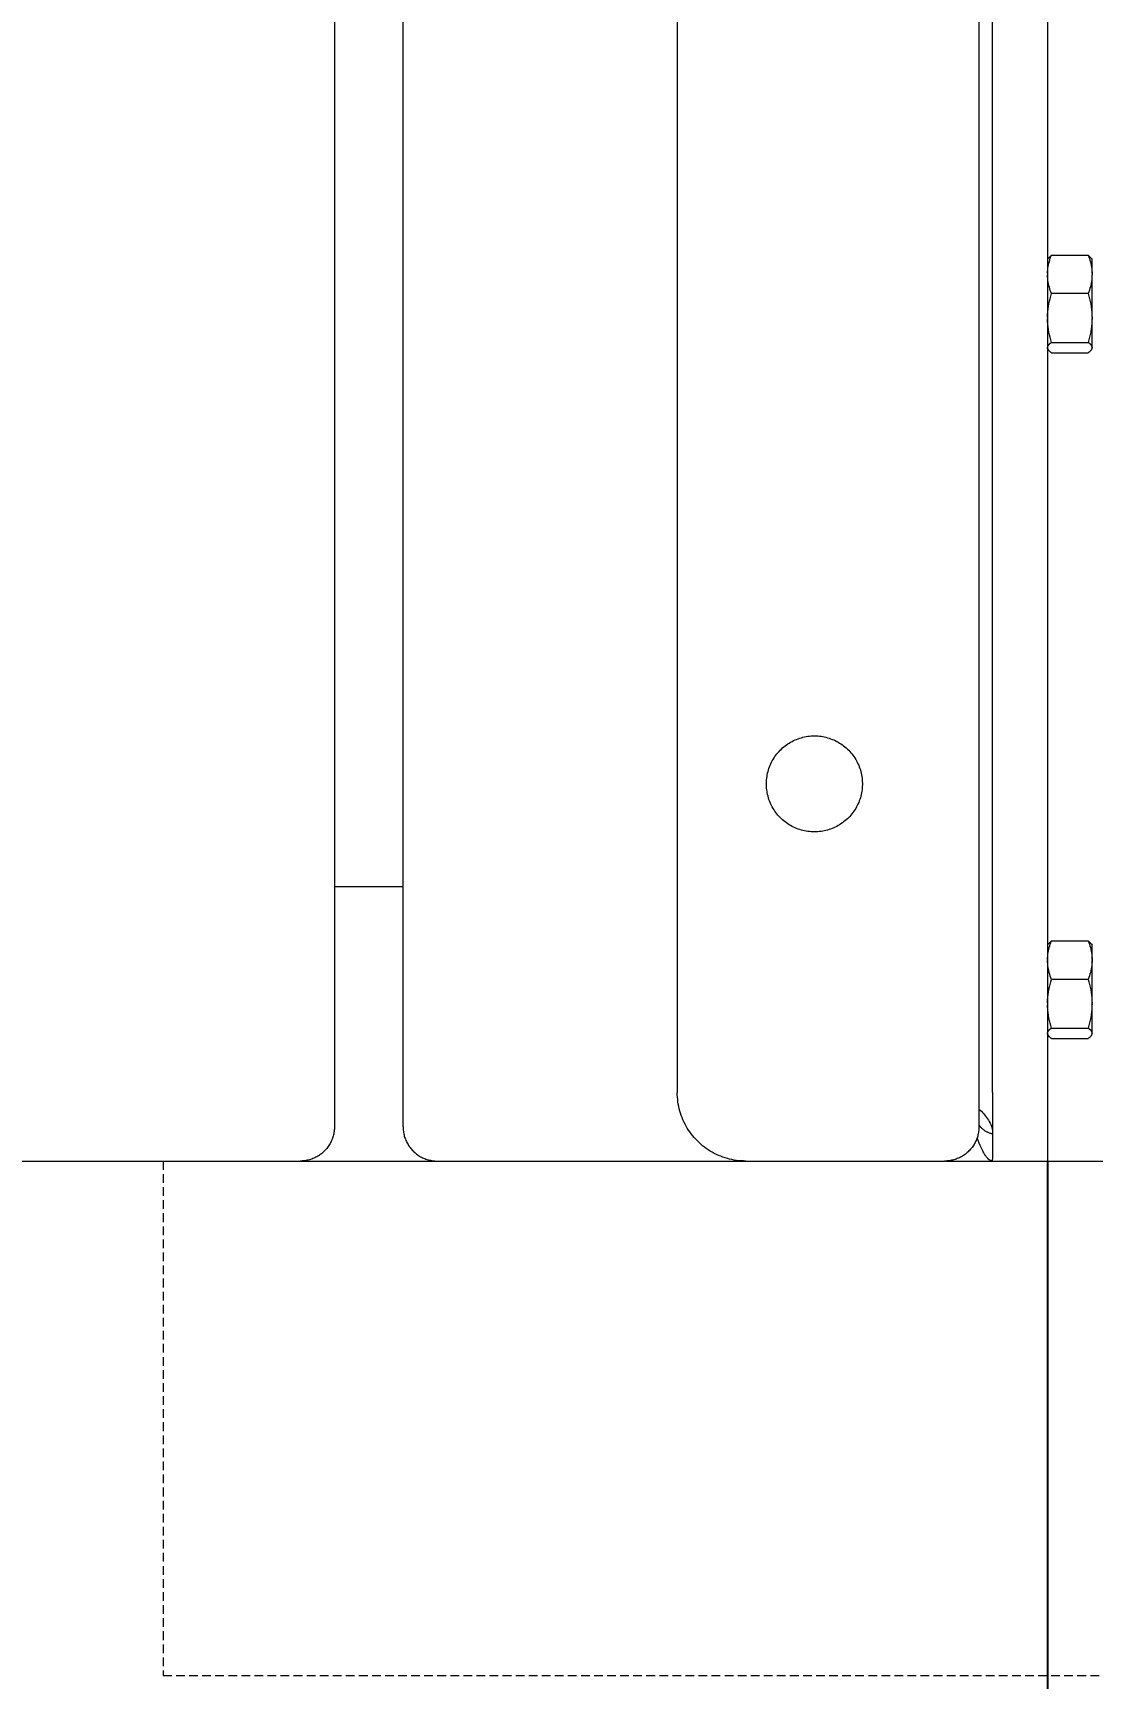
# Model space of a CAD drawing. Header units: millimetres. Extents: x -152 to 4236, y -557 to 2576.
# Drawn here: x 1801.3 to 1955.8, y 766.6 to 1006.5 of the extents above; entities that cross this region are included whole.
import ezdxf

# ---------------------------------------------------------------- set-up
doc = ezdxf.new("R2010")
doc.units = ezdxf.units.MM
doc.linetypes.add('HIDDEN', pattern=[1.905, 1.27, -0.635])
for name, color, linetype, lineweight in [('ZANO_R', 7, 'Continuous', 0), ('ZANO_R_przerywana', 7, 'HIDDEN', 0), ('ZANO_W', 1, 'Continuous', 0)]:
    doc.layers.add(name, color=color, linetype=linetype, lineweight=lineweight)
doc.styles.add('Arial', font='arial.ttf')
doc.styles.get("Standard").update_dxf_attribs({"font": 'ARIALUNI.TTF'})
doc.dimstyles.new('pl i ang', dxfattribs={"dimtxt": 50, "dimasz": 50, "dimexe": 1.25, "dimexo": 0.625, "dimgap": 10, "dimtad": 1, "dimtoh": 1, "dimtxsty": 'Standard', "dimcen": 2.5, "dimclrd": 1, "dimclre": 1, "dimclrt": 1, "dimadec": 0, "dimazin": 0, "dimtfac": 1, "dimtmove": 0, "dimatfit": 3, "dimfxl": 1, "dimarcsym": 1})

# ---------------------------------------------------------------- blocks, each defined once
blk = doc.blocks.new('*D445')
at = {"layer": 'ZANO_W', "color": 1, "lineweight": -2}
for p, q in [((107.3, 841.99), (107.3, 646.03)), ((1995.3, 841.99), (1995.3, 646.03)), ((147.3, 656.03), (1955.3, 656.03))]:
    blk.add_line(p, q, dxfattribs=at)
at = {"layer": 'ZANO_W', "color": 1}
for points in [[(147.3, 662.69), (147.3, 649.36), (107.3, 656.03)], [(1955.3, 649.36), (1955.3, 662.69), (1995.3, 656.03)]]:
    blk.add_solid(points, dxfattribs=at)
at = {"layer": 'ZANO_W', "color": 1, "insert": (1051.3, 686.45), "char_height": 40, "attachment_point": 5, "style": 'Arial'}
blk.add_mtext('1888', dxfattribs=at)
blk = doc.blocks.new('*D446')
at = {"layer": 'ZANO_W', "color": 1, "lineweight": -2}
for p, q in [((153.3, 841.99), (153.3, 725.72)), ((1949.3, 841.99), (1949.3, 725.72)), ((193.3, 735.72), (1909.3, 735.72))]:
    blk.add_line(p, q, dxfattribs=at)
at = {"layer": 'ZANO_W', "color": 1}
for points in [[(193.3, 742.39), (193.3, 729.05), (153.3, 735.72)], [(1909.3, 729.05), (1909.3, 742.39), (1949.3, 735.72)]]:
    blk.add_solid(points, dxfattribs=at)
at = {"layer": 'ZANO_W', "color": 1, "insert": (1051.3, 766.14), "char_height": 40, "attachment_point": 5, "style": 'Arial'}
blk.add_mtext('1796', dxfattribs=at)

msp = doc.modelspace()

# ---------------------------------------------------------------- linework, layer by layer
at = {"layer": 'ZANO_R'}
for p, q in [((1845.3, 1286.99), (1845.3, 846.99)), ((1855.3, 846.99), (1855.3, 1286.99)), ((1939.3, 1286.99), (1939.3, 846.99)), ((1895.3, 1281.99), (1895.3, 851.99)), ((1941.3, 851.99), (1941.3, 1281.99)), ((1949.3, 1281.99), (1949.3, 851.99)), ((1949.38, 973.63), (1949.88, 974.11)), ((1949.79, 973.88), (1949.88, 974.11)), ((1949.88, 974.11), (1955.22, 974.11)), ((1955.22, 974.11), (1955.32, 973.87)), ((1955.73, 973.63), (1955.22, 974.11)), ((1949.3, 973.49), (1949.38, 973.63)), ((1949.31, 971.43), (1949.32, 971.68)), ((1949.32, 971.68), (1949.34, 971.93)), ((1949.34, 971.93), (1949.37, 972.18)), ((1949.37, 972.18), (1949.41, 972.43)), ((1949.41, 972.43), (1949.45, 972.68)), ((1949.45, 972.68), (1949.5, 972.92)), ((1949.5, 972.92), (1949.57, 973.16)), ((1949.57, 973.16), (1949.63, 973.4)), ((1949.63, 973.4), (1949.71, 973.64)), ((1949.71, 973.64), (1949.79, 973.88)), ((1955.32, 973.87), (1955.41, 973.62)), ((1955.41, 973.62), (1955.49, 973.37)), ((1955.49, 973.37), (1955.56, 973.12)), ((1955.56, 973.12), (1955.62, 972.86)), ((1955.62, 972.86), (1955.67, 972.61)), ((1955.67, 972.61), (1955.72, 972.35)), ((1955.72, 972.35), (1955.75, 972.09)), ((1955.73, 973.63), (1955.8, 973.49)), ((1955.75, 972.09), (1955.78, 971.83)), ((1955.78, 971.83), (1955.8, 971.57)), ((1955.8, 971.4), (1955.8, 973.49)), ((1949.32, 970.93), (1949.31, 971.18)), ((1949.34, 970.68), (1949.32, 970.93)), ((1949.37, 970.43), (1949.34, 970.68)), ((1949.41, 970.18), (1949.37, 970.43)), ((1949.45, 969.93), (1949.41, 970.18)), ((1949.5, 969.69), (1949.45, 969.93)), ((1949.57, 969.44), (1949.5, 969.69)), ((1949.63, 969.2), (1949.57, 969.44)), ((1955.55, 969.48), (1955.48, 969.23)), ((1955.62, 969.73), (1955.55, 969.48)), ((1955.67, 969.99), (1955.62, 969.73)), ((1955.71, 970.25), (1955.67, 969.99)), ((1955.75, 970.5), (1955.71, 970.25)), ((1955.78, 970.76), (1955.75, 970.5)), ((1955.79, 971.02), (1955.78, 970.76)), ((1955.8, 971.28), (1955.79, 971.02)), ((1955.8, 971.57), (1955.8, 971.3)), ((1955.8, 971.28), (1955.8, 971.3)), ((1955.8, 965.06), (1955.8, 971.24)), ((1949.44, 966.61), (1949.51, 966.99)), ((1949.51, 966.99), (1949.58, 967.37)), ((1949.58, 967.37), (1949.67, 967.75)), ((1949.71, 968.96), (1949.63, 969.2)), ((1949.67, 967.75), (1949.77, 968.12)), ((1949.79, 968.73), (1949.71, 968.96)), ((1949.77, 968.12), (1949.88, 968.49)), ((1949.88, 968.49), (1949.79, 968.73)), ((1955.22, 968.49), (1949.88, 968.49)), ((1955.32, 968.74), (1955.22, 968.49)), ((1955.22, 968.49), (1955.34, 968.11)), ((1955.41, 968.98), (1955.32, 968.74)), ((1955.34, 968.11), (1955.44, 967.72)), ((1955.48, 969.23), (1955.41, 968.98)), ((1955.44, 967.72), (1955.54, 967.33)), ((1955.54, 967.33), (1955.61, 966.93)), ((1955.61, 966.93), (1955.68, 966.54)), ((1949.31, 965.06), (1949.32, 965.45)), ((1949.32, 964.42), (1949.31, 964.8)), ((1949.32, 965.45), (1949.35, 965.83)), ((1949.35, 965.83), (1949.39, 966.22)), ((1949.39, 966.22), (1949.44, 966.61)), ((1955.68, 966.54), (1955.73, 966.14)), ((1955.73, 966.14), (1955.77, 965.74)), ((1955.77, 965.74), (1955.79, 965.34)), ((1955.79, 964.53), (1955.77, 964.13)), ((1955.79, 965.34), (1955.8, 964.93)), ((1955.8, 964.93), (1955.79, 964.53)), ((1955.8, 960.65), (1955.8, 964.85)), ((1949.35, 964.03), (1949.32, 964.42)), ((1949.39, 963.64), (1949.35, 964.03)), ((1949.44, 963.26), (1949.39, 963.64)), ((1949.51, 962.88), (1949.44, 963.26)), ((1949.58, 962.5), (1949.51, 962.88)), ((1949.67, 962.12), (1949.58, 962.5)), ((1949.77, 961.75), (1949.67, 962.12)), ((1955.44, 962.15), (1955.34, 961.76)), ((1955.54, 962.54), (1955.44, 962.15)), ((1955.61, 962.93), (1955.54, 962.54)), ((1955.68, 963.33), (1955.61, 962.93)), ((1955.73, 963.73), (1955.68, 963.33)), ((1955.77, 964.13), (1955.73, 963.73)), ((1949.3, 960.62), (1949.31, 960.66)), ((1949.31, 960.59), (1949.3, 960.62)), ((1949.37, 960.39), (1949.3, 960.49)), ((1949.31, 960.66), (1949.32, 960.69)), ((1949.32, 960.55), (1949.31, 960.59)), ((1949.32, 960.69), (1949.33, 960.73)), ((1949.33, 960.52), (1949.32, 960.55)), ((1949.33, 960.73), (1949.34, 960.76)), ((1949.34, 960.48), (1949.33, 960.52)), ((1949.34, 960.76), (1949.36, 960.8)), ((1949.36, 960.45), (1949.34, 960.48)), ((1949.36, 960.8), (1949.37, 960.83)), ((1949.37, 960.42), (1949.36, 960.45)), ((1949.37, 960.83), (1949.38, 960.87)), ((1949.38, 960.38), (1949.37, 960.42)), ((1949.38, 960.87), (1949.4, 960.9)), ((1949.4, 960.35), (1949.38, 960.38)), ((1949.4, 960.9), (1949.42, 960.93)), ((1949.42, 960.32), (1949.4, 960.35)), ((1949.42, 960.93), (1949.43, 960.96)), ((1949.43, 960.29), (1949.42, 960.32)), ((1949.43, 960.96), (1949.45, 960.99)), ((1949.45, 960.25), (1949.43, 960.29)), ((1949.45, 960.99), (1949.47, 961.02)), ((1949.47, 960.22), (1949.45, 960.25)), ((1949.47, 961.02), (1949.5, 961.05)), ((1949.5, 960.19), (1949.47, 960.22)), ((1949.5, 961.05), (1949.52, 961.08)), ((1949.52, 960.17), (1949.5, 960.19)), ((1949.52, 961.08), (1949.54, 961.11)), ((1949.54, 960.14), (1949.52, 960.17)), ((1949.54, 961.11), (1949.57, 961.14)), ((1949.57, 960.11), (1949.54, 960.14)), ((1949.57, 961.14), (1949.59, 961.16)), ((1949.59, 960.08), (1949.57, 960.11)), ((1949.59, 961.16), (1949.62, 961.19)), ((1949.62, 960.06), (1949.59, 960.08)), ((1949.62, 961.19), (1949.64, 961.21)), ((1949.64, 960.03), (1949.62, 960.06)), ((1949.64, 961.21), (1949.67, 961.24)), ((1949.67, 960.01), (1949.64, 960.03)), ((1949.67, 961.24), (1949.7, 961.26)), ((1949.7, 959.99), (1949.67, 960.01)), ((1949.7, 961.26), (1949.73, 961.28)), ((1949.73, 959.97), (1949.7, 959.99)), ((1949.73, 961.28), (1949.76, 961.3)), ((1949.76, 959.94), (1949.73, 959.97)), ((1949.76, 961.3), (1949.79, 961.32)), ((1949.79, 959.93), (1949.76, 959.94)), ((1949.88, 961.37), (1949.77, 961.75)), ((1949.79, 961.32), (1949.82, 961.34)), ((1949.82, 959.91), (1949.79, 959.93)), ((1949.82, 961.34), (1949.85, 961.36)), ((1949.85, 959.89), (1949.82, 959.91)), ((1949.85, 961.36), (1949.88, 961.37)), ((1949.88, 959.87), (1949.85, 959.89)), ((1949.88, 961.37), (1955.22, 961.37)), ((1949.88, 959.87), (1955.22, 959.87)), ((1955.34, 961.76), (1955.22, 961.37)), ((1955.22, 961.37), (1955.26, 961.36)), ((1955.26, 959.89), (1955.22, 959.87)), ((1955.26, 961.36), (1955.29, 961.34)), ((1955.29, 959.91), (1955.26, 959.89)), ((1955.29, 961.34), (1955.32, 961.32)), ((1955.32, 959.93), (1955.29, 959.91)), ((1955.32, 961.32), (1955.35, 961.3)), ((1955.35, 959.94), (1955.32, 959.93)), ((1955.35, 961.3), (1955.38, 961.28)), ((1955.38, 959.97), (1955.35, 959.94)), ((1955.38, 961.28), (1955.41, 961.26)), ((1955.41, 959.99), (1955.38, 959.97)), ((1955.41, 961.26), (1955.44, 961.24)), ((1955.44, 960.01), (1955.41, 959.99)), ((1955.44, 961.24), (1955.47, 961.21)), ((1955.47, 960.03), (1955.44, 960.01)), ((1955.47, 961.21), (1955.49, 961.19)), ((1955.49, 960.06), (1955.47, 960.03)), ((1955.49, 961.19), (1955.52, 961.16)), ((1955.52, 960.08), (1955.49, 960.06)), ((1955.52, 961.16), (1955.54, 961.14)), ((1955.54, 960.11), (1955.52, 960.08)), ((1955.54, 961.14), (1955.57, 961.11)), ((1955.57, 960.14), (1955.54, 960.11)), ((1955.57, 961.11), (1955.59, 961.08)), ((1955.59, 960.17), (1955.57, 960.14)), ((1955.59, 961.08), (1955.61, 961.05)), ((1955.61, 960.19), (1955.59, 960.17)), ((1955.61, 961.05), (1955.63, 961.02)), ((1955.63, 960.22), (1955.61, 960.19)), ((1955.63, 961.02), (1955.65, 960.99)), ((1955.65, 960.25), (1955.63, 960.22)), ((1955.65, 960.99), (1955.67, 960.96)), ((1955.67, 960.29), (1955.65, 960.25)), ((1955.67, 960.96), (1955.69, 960.93)), ((1955.69, 960.32), (1955.67, 960.29)), ((1955.69, 960.93), (1955.71, 960.9)), ((1955.71, 960.35), (1955.69, 960.32)), ((1955.71, 960.9), (1955.72, 960.87)), ((1955.73, 960.38), (1955.71, 960.35)), ((1955.72, 960.87), (1955.74, 960.83)), ((1955.74, 960.42), (1955.73, 960.38)), ((1955.74, 960.83), (1955.75, 960.8)), ((1955.8, 960.49), (1955.74, 960.39)), ((1955.75, 960.45), (1955.74, 960.42)), ((1955.75, 960.8), (1955.77, 960.76)), ((1955.77, 960.48), (1955.75, 960.45)), ((1955.77, 960.76), (1955.78, 960.73)), ((1955.78, 960.52), (1955.77, 960.48)), ((1955.78, 960.73), (1955.79, 960.7)), ((1955.79, 960.55), (1955.78, 960.52)), ((1955.79, 960.7), (1955.8, 960.66)), ((1955.8, 960.59), (1955.79, 960.55)), ((1955.8, 960.66), (1955.8, 960.62)), ((1955.8, 960.62), (1955.8, 960.59)), ((1955.8, 960.51), (1955.8, 960.61)), ((1955.8, 960.5), (1955.8, 960.51)), ((1955.8, 960.49), (1955.8, 960.5)), ((1955.8, 960.49), (1955.8, 960.49)), ((1955.8, 960.49), (1955.8, 960.49)), ((1955.8, 960.49), (1955.8, 960.49)), ((1955.8, 960.49), (1955.8, 960.49)), ((1955.8, 960.49), (1955.8, 960.49)), ((1955.8, 960.49), (1955.8, 960.49)), ((1910.48, 902.07), (1910.66, 902.23)), ((1910.66, 902.23), (1910.85, 902.39)), ((1910.85, 902.39), (1911.04, 902.54)), ((1911.04, 902.54), (1911.23, 902.68)), ((1911.23, 902.68), (1911.43, 902.82)), ((1911.43, 902.82), (1911.63, 902.95)), ((1911.63, 902.95), (1911.84, 903.07)), ((1911.84, 903.07), (1912.05, 903.19)), ((1912.05, 903.19), (1912.27, 903.3)), ((1912.27, 903.3), (1912.49, 903.4)), ((1912.49, 903.4), (1912.71, 903.49)), ((1912.71, 903.49), (1912.94, 903.58)), ((1912.94, 903.58), (1913.16, 903.66)), ((1913.16, 903.66), (1913.4, 903.73)), ((1913.4, 903.73), (1913.63, 903.79)), ((1913.63, 903.79), (1913.86, 903.84)), ((1913.86, 903.84), (1914.1, 903.89)), ((1914.1, 903.89), (1914.34, 903.93)), ((1914.34, 903.93), (1914.58, 903.95)), ((1914.58, 903.95), (1914.82, 903.98)), ((1914.82, 903.98), (1915.06, 903.99)), ((1915.06, 903.99), (1915.3, 903.99)), ((1915.3, 903.99), (1915.55, 903.99)), ((1915.55, 903.99), (1915.79, 903.98)), ((1915.79, 903.98), (1916.03, 903.95)), ((1916.03, 903.95), (1916.27, 903.93)), ((1916.27, 903.93), (1916.51, 903.89)), ((1916.51, 903.89), (1916.74, 903.84)), ((1916.74, 903.84), (1916.98, 903.79)), ((1916.98, 903.79), (1917.21, 903.73)), ((1917.21, 903.73), (1917.44, 903.66)), ((1917.44, 903.66), (1917.67, 903.58)), ((1917.67, 903.58), (1917.9, 903.49)), ((1917.9, 903.49), (1918.12, 903.4)), ((1918.12, 903.4), (1918.34, 903.3)), ((1918.34, 903.3), (1918.56, 903.19)), ((1918.56, 903.19), (1918.77, 903.07)), ((1918.77, 903.07), (1918.98, 902.95)), ((1918.98, 902.95), (1919.18, 902.82)), ((1919.18, 902.82), (1919.38, 902.68)), ((1919.38, 902.68), (1919.57, 902.54)), ((1919.57, 902.54), (1919.76, 902.39)), ((1919.76, 902.39), (1919.95, 902.23)), ((1919.95, 902.23), (1920.12, 902.07)), ((1908.76, 899.47), (1908.85, 899.7)), ((1908.85, 899.7), (1908.95, 899.92)), ((1908.95, 899.92), (1909.05, 900.14)), ((1909.05, 900.14), (1909.16, 900.35)), ((1909.16, 900.35), (1909.28, 900.56)), ((1909.28, 900.56), (1909.41, 900.77)), ((1909.41, 900.77), (1909.54, 900.97)), ((1909.54, 900.97), (1909.68, 901.16)), ((1909.68, 901.16), (1909.83, 901.36)), ((1909.83, 901.36), (1909.99, 901.54)), ((1909.99, 901.54), (1910.15, 901.72)), ((1910.15, 901.72), (1910.31, 901.9)), ((1910.31, 901.9), (1910.48, 902.07)), ((1920.12, 902.07), (1920.3, 901.9)), ((1920.3, 901.9), (1920.46, 901.72)), ((1920.46, 901.72), (1920.62, 901.54)), ((1920.62, 901.54), (1920.78, 901.36)), ((1920.78, 901.36), (1920.92, 901.16)), ((1920.92, 901.16), (1921.07, 900.97)), ((1921.07, 900.97), (1921.2, 900.77)), ((1921.2, 900.77), (1921.33, 900.56)), ((1921.33, 900.56), (1921.45, 900.35)), ((1921.45, 900.35), (1921.56, 900.14)), ((1921.56, 900.14), (1921.66, 899.92)), ((1921.66, 899.92), (1921.76, 899.7)), ((1921.76, 899.7), (1921.85, 899.47)), ((1908.31, 897.35), (1908.33, 897.6)), ((1908.31, 897.11), (1908.31, 897.35)), ((1908.33, 897.6), (1908.36, 897.84)), ((1908.36, 897.84), (1908.39, 898.08)), ((1908.39, 898.08), (1908.43, 898.31)), ((1908.43, 898.31), (1908.48, 898.55)), ((1908.48, 898.55), (1908.54, 898.78)), ((1908.54, 898.78), (1908.6, 899.02)), ((1908.6, 899.02), (1908.68, 899.25)), ((1908.68, 899.25), (1908.76, 899.47)), ((1921.85, 899.47), (1921.93, 899.25)), ((1921.93, 899.25), (1922.01, 899.02)), ((1922.01, 899.02), (1922.07, 898.78)), ((1922.07, 898.78), (1922.13, 898.55)), ((1922.13, 898.55), (1922.18, 898.31)), ((1922.18, 898.31), (1922.22, 898.08)), ((1922.22, 898.08), (1922.25, 897.84)), ((1922.25, 897.84), (1922.28, 897.6)), ((1922.28, 897.6), (1922.29, 897.35)), ((1922.29, 897.35), (1922.3, 897.11)), ((1908.31, 896.87), (1908.31, 897.11)), ((1908.31, 896.63), (1908.31, 896.87)), ((1908.33, 896.39), (1908.31, 896.63)), ((1908.36, 896.15), (1908.33, 896.39)), ((1908.39, 895.91), (1908.36, 896.15)), ((1908.43, 895.67), (1908.39, 895.91)), ((1908.48, 895.43), (1908.43, 895.67)), ((1908.54, 895.2), (1908.48, 895.43)), ((1908.6, 894.97), (1908.54, 895.2)), ((1908.68, 894.74), (1908.6, 894.97)), ((1922.01, 894.97), (1921.93, 894.74)), ((1922.07, 895.2), (1922.01, 894.97)), ((1922.13, 895.43), (1922.07, 895.2)), ((1922.18, 895.67), (1922.13, 895.43)), ((1922.22, 895.91), (1922.18, 895.67)), ((1922.25, 896.15), (1922.22, 895.91)), ((1922.28, 896.39), (1922.25, 896.15)), ((1922.29, 896.63), (1922.28, 896.39)), ((1922.3, 896.87), (1922.29, 896.63)), ((1922.3, 897.11), (1922.3, 896.87)), ((1908.76, 894.51), (1908.68, 894.74)), ((1908.85, 894.29), (1908.76, 894.51)), ((1908.95, 894.06), (1908.85, 894.29)), ((1909.05, 893.85), (1908.95, 894.06)), ((1909.16, 893.63), (1909.05, 893.85)), ((1909.28, 893.42), (1909.16, 893.63)), ((1909.41, 893.22), (1909.28, 893.42)), ((1909.54, 893.02), (1909.41, 893.22)), ((1909.68, 892.82), (1909.54, 893.02)), ((1909.83, 892.63), (1909.68, 892.82)), ((1909.99, 892.44), (1909.83, 892.63)), ((1920.78, 892.63), (1920.62, 892.44)), ((1920.92, 892.82), (1920.78, 892.63)), ((1921.07, 893.02), (1920.92, 892.82)), ((1921.2, 893.22), (1921.07, 893.02)), ((1921.33, 893.42), (1921.2, 893.22)), ((1921.45, 893.63), (1921.33, 893.42)), ((1921.56, 893.85), (1921.45, 893.63)), ((1921.66, 894.06), (1921.56, 893.85)), ((1921.76, 894.29), (1921.66, 894.06)), ((1921.85, 894.51), (1921.76, 894.29)), ((1921.93, 894.74), (1921.85, 894.51)), ((1910.15, 892.26), (1909.99, 892.44)), ((1910.31, 892.09), (1910.15, 892.26)), ((1910.48, 891.92), (1910.31, 892.09)), ((1910.66, 891.75), (1910.48, 891.92)), ((1910.85, 891.6), (1910.66, 891.75)), ((1911.04, 891.44), (1910.85, 891.6)), ((1911.23, 891.3), (1911.04, 891.44)), ((1911.43, 891.16), (1911.23, 891.3)), ((1911.63, 891.03), (1911.43, 891.16)), ((1911.84, 890.91), (1911.63, 891.03)), ((1912.05, 890.79), (1911.84, 890.91)), ((1912.27, 890.69), (1912.05, 890.79)), ((1912.49, 890.58), (1912.27, 890.69)), ((1912.71, 890.49), (1912.49, 890.58)), ((1912.94, 890.41), (1912.71, 890.49)), ((1913.16, 890.33), (1912.94, 890.41)), ((1913.4, 890.26), (1913.16, 890.33)), ((1913.63, 890.2), (1913.4, 890.26)), ((1913.86, 890.14), (1913.63, 890.2)), ((1914.1, 890.1), (1913.86, 890.14)), ((1916.74, 890.14), (1916.51, 890.1)), ((1916.98, 890.2), (1916.74, 890.14)), ((1917.21, 890.26), (1916.98, 890.2)), ((1917.44, 890.33), (1917.21, 890.26)), ((1917.67, 890.41), (1917.44, 890.33)), ((1917.9, 890.49), (1917.67, 890.41)), ((1918.12, 890.58), (1917.9, 890.49)), ((1918.34, 890.69), (1918.12, 890.58)), ((1918.56, 890.79), (1918.34, 890.69)), ((1918.77, 890.91), (1918.56, 890.79)), ((1918.98, 891.03), (1918.77, 890.91)), ((1919.18, 891.16), (1918.98, 891.03)), ((1919.38, 891.3), (1919.18, 891.16)), ((1919.57, 891.44), (1919.38, 891.3)), ((1919.76, 891.6), (1919.57, 891.44)), ((1919.95, 891.75), (1919.76, 891.6)), ((1920.12, 891.92), (1919.95, 891.75)), ((1920.3, 892.09), (1920.12, 891.92)), ((1920.46, 892.26), (1920.3, 892.09)), ((1920.62, 892.44), (1920.46, 892.26)), ((1914.34, 890.06), (1914.1, 890.1)), ((1914.58, 890.03), (1914.34, 890.06)), ((1914.82, 890.01), (1914.58, 890.03)), ((1915.06, 890), (1914.82, 890.01)), ((1915.3, 889.99), (1915.06, 890)), ((1915.55, 890), (1915.3, 889.99)), ((1915.79, 890.01), (1915.55, 890)), ((1916.03, 890.03), (1915.79, 890.01)), ((1916.27, 890.06), (1916.03, 890.03)), ((1916.51, 890.1), (1916.27, 890.06)), ((1855.3, 881.99), (1845.3, 881.99)), ((1949.3, 873.49), (1949.38, 873.63)), ((1949.38, 873.63), (1949.88, 874.11)), ((1949.56, 873.15), (1949.63, 873.4)), ((1949.63, 873.4), (1949.71, 873.64)), ((1949.71, 873.64), (1949.79, 873.88)), ((1949.79, 873.88), (1949.88, 874.11)), ((1949.88, 874.11), (1955.22, 874.11)), ((1955.22, 874.11), (1955.32, 873.87)), ((1955.73, 873.63), (1955.22, 874.11)), ((1955.32, 873.87), (1955.41, 873.62)), ((1955.41, 873.62), (1955.49, 873.37)), ((1955.49, 873.37), (1955.56, 873.12)), ((1955.73, 873.63), (1955.8, 873.49)), ((1955.8, 871.4), (1955.8, 873.49)), ((1949.32, 870.98), (1949.3, 871.24)), ((1949.31, 871.4), (1949.32, 871.65)), ((1949.32, 871.65), (1949.34, 871.91)), ((1949.34, 870.73), (1949.32, 870.98)), ((1949.34, 871.91), (1949.37, 872.16)), ((1949.37, 872.16), (1949.4, 872.41)), ((1949.4, 872.41), (1949.45, 872.66)), ((1949.45, 872.66), (1949.5, 872.91)), ((1949.5, 872.91), (1949.56, 873.15)), ((1955.56, 873.12), (1955.62, 872.86)), ((1955.62, 872.86), (1955.67, 872.61)), ((1955.67, 872.61), (1955.72, 872.35)), ((1955.72, 872.35), (1955.75, 872.09)), ((1955.75, 872.09), (1955.78, 871.83)), ((1955.78, 871.83), (1955.8, 871.57)), ((1955.8, 871.04), (1955.78, 870.78)), ((1955.8, 871.57), (1955.8, 871.3)), ((1955.8, 871.3), (1955.8, 871.04)), ((1955.8, 865.06), (1955.8, 871.24)), ((1949.36, 870.47), (1949.34, 870.73)), ((1949.4, 870.22), (1949.36, 870.47)), ((1949.44, 869.97), (1949.4, 870.22)), ((1949.5, 869.71), (1949.44, 869.97)), ((1949.56, 869.47), (1949.5, 869.71)), ((1949.63, 869.22), (1949.56, 869.47)), ((1949.71, 868.97), (1949.63, 869.22)), ((1949.79, 868.73), (1949.71, 868.97)), ((1949.88, 868.49), (1949.79, 868.73)), ((1955.32, 868.74), (1955.22, 868.49)), ((1955.41, 868.99), (1955.32, 868.74)), ((1955.49, 869.24), (1955.41, 868.99)), ((1955.56, 869.49), (1955.49, 869.24)), ((1955.62, 869.74), (1955.56, 869.49)), ((1955.67, 870), (1955.62, 869.74)), ((1955.72, 870.26), (1955.67, 870)), ((1955.75, 870.52), (1955.72, 870.26)), ((1955.78, 870.78), (1955.75, 870.52)), ((1949.35, 865.83), (1949.39, 866.22)), ((1949.39, 866.22), (1949.44, 866.61)), ((1949.44, 866.61), (1949.51, 866.99)), ((1949.51, 866.99), (1949.58, 867.37)), ((1949.58, 867.37), (1949.67, 867.75)), ((1949.67, 867.75), (1949.77, 868.12)), ((1949.77, 868.12), (1949.88, 868.49)), ((1955.22, 868.49), (1949.88, 868.49)), ((1955.22, 868.49), (1955.34, 868.12)), ((1955.34, 868.12), (1955.44, 867.74)), ((1955.44, 867.74), (1955.53, 867.36)), ((1955.53, 867.36), (1955.61, 866.97)), ((1955.61, 866.97), (1955.67, 866.59)), ((1955.67, 866.59), (1955.72, 866.2)), ((1955.72, 866.2), (1955.76, 865.81)), ((1949.31, 865.06), (1949.32, 865.45)), ((1949.32, 864.42), (1949.31, 864.8)), ((1949.32, 865.45), (1949.35, 865.83)), ((1949.35, 864.03), (1949.32, 864.42)), ((1949.39, 863.64), (1949.35, 864.03)), ((1955.73, 863.73), (1955.68, 863.33)), ((1955.77, 864.13), (1955.73, 863.73)), ((1955.76, 865.81), (1955.79, 865.41)), ((1955.79, 864.53), (1955.77, 864.13)), ((1955.79, 865.41), (1955.8, 865.02)), ((1955.8, 864.93), (1955.79, 864.53)), ((1955.8, 864.93), (1955.8, 865.02)), ((1955.8, 860.65), (1955.8, 864.85)), ((1949.44, 863.26), (1949.39, 863.64)), ((1949.51, 862.88), (1949.44, 863.26)), ((1949.58, 862.5), (1949.51, 862.88)), ((1949.67, 862.12), (1949.58, 862.5)), ((1949.77, 861.75), (1949.67, 862.12)), ((1949.75, 861.3), (1949.79, 861.32)), ((1949.88, 861.37), (1949.77, 861.75)), ((1949.79, 861.32), (1949.82, 861.34)), ((1949.82, 861.34), (1949.85, 861.36)), ((1949.85, 861.36), (1949.88, 861.37)), ((1949.88, 861.37), (1955.22, 861.37)), ((1955.34, 861.76), (1955.22, 861.37)), ((1955.22, 861.37), (1955.26, 861.36)), ((1955.26, 861.36), (1955.29, 861.34)), ((1955.29, 861.34), (1955.32, 861.32)), ((1955.32, 861.32), (1955.35, 861.3)), ((1955.44, 862.15), (1955.34, 861.76)), ((1955.54, 862.54), (1955.44, 862.15)), ((1955.61, 862.93), (1955.54, 862.54)), ((1955.68, 863.33), (1955.61, 862.93)), ((1949.31, 860.57), (1949.3, 860.61)), ((1949.37, 860.39), (1949.3, 860.49)), ((1949.31, 860.65), (1949.32, 860.69)), ((1949.32, 860.54), (1949.31, 860.57)), ((1949.32, 860.69), (1949.33, 860.72)), ((1949.34, 860.5), (1949.32, 860.54)), ((1949.33, 860.72), (1949.34, 860.76)), ((1949.34, 860.76), (1949.35, 860.8)), ((1949.35, 860.46), (1949.34, 860.5)), ((1949.35, 860.8), (1949.37, 860.83)), ((1949.36, 860.43), (1949.35, 860.46)), ((1949.38, 860.4), (1949.36, 860.43)), ((1949.37, 860.83), (1949.38, 860.87)), ((1949.38, 860.87), (1949.4, 860.9)), ((1949.39, 860.36), (1949.38, 860.4)), ((1949.41, 860.33), (1949.39, 860.36)), ((1949.4, 860.9), (1949.42, 860.93)), ((1949.43, 860.3), (1949.41, 860.33)), ((1949.42, 860.93), (1949.44, 860.97)), ((1949.45, 860.27), (1949.43, 860.3)), ((1949.44, 860.97), (1949.46, 861)), ((1949.47, 860.23), (1949.45, 860.27)), ((1949.46, 861), (1949.48, 861.03)), ((1949.49, 860.2), (1949.47, 860.23)), ((1949.48, 861.03), (1949.5, 861.06)), ((1949.51, 860.17), (1949.49, 860.2)), ((1949.5, 861.06), (1949.53, 861.09)), ((1949.54, 860.15), (1949.51, 860.17)), ((1949.53, 861.09), (1949.55, 861.12)), ((1949.56, 860.12), (1949.54, 860.15)), ((1949.55, 861.12), (1949.58, 861.15)), ((1949.59, 860.09), (1949.56, 860.12)), ((1949.58, 861.15), (1949.61, 861.18)), ((1949.61, 860.06), (1949.59, 860.09)), ((1949.61, 861.18), (1949.63, 861.2)), ((1949.64, 860.04), (1949.61, 860.06)), ((1949.63, 861.2), (1949.66, 861.23)), ((1949.67, 860.01), (1949.64, 860.04)), ((1949.66, 861.23), (1949.69, 861.25)), ((1949.7, 859.99), (1949.67, 860.01)), ((1949.69, 861.25), (1949.72, 861.27)), ((1949.73, 859.97), (1949.7, 859.99)), ((1949.72, 861.27), (1949.75, 861.3)), ((1949.76, 859.95), (1949.73, 859.97)), ((1949.79, 859.93), (1949.76, 859.95)), ((1949.82, 859.91), (1949.79, 859.93)), ((1949.85, 859.89), (1949.82, 859.91)), ((1949.88, 859.87), (1949.85, 859.89)), ((1949.88, 859.87), (1955.22, 859.87)), ((1955.26, 859.89), (1955.22, 859.87)), ((1955.29, 859.91), (1955.26, 859.89)), ((1955.32, 859.93), (1955.29, 859.91)), ((1955.35, 859.94), (1955.32, 859.93)), ((1955.35, 861.3), (1955.38, 861.28)), ((1955.38, 859.97), (1955.35, 859.94)), ((1955.38, 861.28), (1955.41, 861.26)), ((1955.41, 859.99), (1955.38, 859.97)), ((1955.41, 861.26), (1955.44, 861.24)), ((1955.44, 860.01), (1955.41, 859.99)), ((1955.44, 861.24), (1955.47, 861.21)), ((1955.47, 860.03), (1955.44, 860.01)), ((1955.47, 861.21), (1955.49, 861.19)), ((1955.49, 860.06), (1955.47, 860.03)), ((1955.49, 861.19), (1955.52, 861.16)), ((1955.52, 860.08), (1955.49, 860.06)), ((1955.52, 861.16), (1955.54, 861.14)), ((1955.54, 860.11), (1955.52, 860.08)), ((1955.54, 861.14), (1955.57, 861.11)), ((1955.57, 860.14), (1955.54, 860.11)), ((1955.57, 861.11), (1955.59, 861.08)), ((1955.59, 860.17), (1955.57, 860.14)), ((1955.59, 861.08), (1955.61, 861.05)), ((1955.61, 860.19), (1955.59, 860.17)), ((1955.61, 861.05), (1955.63, 861.02)), ((1955.63, 860.22), (1955.61, 860.19)), ((1955.63, 861.02), (1955.65, 860.99)), ((1955.65, 860.25), (1955.63, 860.22)), ((1955.65, 860.99), (1955.67, 860.96)), ((1955.67, 860.29), (1955.65, 860.25)), ((1955.67, 860.96), (1955.69, 860.93)), ((1955.69, 860.32), (1955.67, 860.29)), ((1955.69, 860.93), (1955.71, 860.9)), ((1955.71, 860.35), (1955.69, 860.32)), ((1955.71, 860.9), (1955.72, 860.87)), ((1955.73, 860.38), (1955.71, 860.35)), ((1955.72, 860.87), (1955.74, 860.83)), ((1955.74, 860.42), (1955.73, 860.38)), ((1955.74, 860.83), (1955.75, 860.8)), ((1955.8, 860.49), (1955.74, 860.39)), ((1955.75, 860.45), (1955.74, 860.42)), ((1955.75, 860.8), (1955.77, 860.76)), ((1955.77, 860.48), (1955.75, 860.45)), ((1955.77, 860.76), (1955.78, 860.73)), ((1955.78, 860.52), (1955.77, 860.48)), ((1955.78, 860.73), (1955.79, 860.7)), ((1955.79, 860.55), (1955.78, 860.52)), ((1955.79, 860.7), (1955.8, 860.66)), ((1955.8, 860.59), (1955.79, 860.55)), ((1955.8, 860.66), (1955.8, 860.62)), ((1955.8, 860.62), (1955.8, 860.59)), ((1955.8, 860.51), (1955.8, 860.61)), ((1955.8, 860.5), (1955.8, 860.51)), ((1955.8, 860.49), (1955.8, 860.5)), ((1955.8, 860.49), (1955.8, 860.49)), ((1955.8, 860.49), (1955.8, 860.49)), ((1955.8, 860.49), (1955.8, 860.49)), ((1955.8, 860.49), (1955.8, 860.49)), ((1955.8, 860.49), (1955.8, 860.49)), ((1955.8, 860.49), (1955.8, 860.49)), ((1895.31, 851.65), (1895.3, 851.99)), ((1941.3, 851.99), (1941.3, 842.27)), ((1949.3, 851.99), (1949.3, 841.99)), ((1895.33, 851.31), (1895.31, 851.65)), ((1895.36, 850.97), (1895.33, 851.31)), ((1895.4, 850.63), (1895.36, 850.97)), ((1895.45, 850.29), (1895.4, 850.63)), ((1895.51, 849.96), (1895.45, 850.29)), ((1895.59, 849.62), (1895.51, 849.96)), ((1895.68, 849.29), (1895.59, 849.62)), ((1939.3, 849.58), (1939.48, 849.42)), ((1939.48, 849.42), (1939.65, 849.26)), ((1845.3, 846.99), (1845.3, 846.82)), ((1855.3, 846.99), (1855.31, 846.82)), ((1895.77, 848.97), (1895.68, 849.29)), ((1895.88, 848.64), (1895.77, 848.97)), ((1896, 848.32), (1895.88, 848.64)), ((1896.13, 848.01), (1896, 848.32)), ((1896.27, 847.7), (1896.13, 848.01)), ((1896.43, 847.39), (1896.27, 847.7)), ((1896.59, 847.09), (1896.43, 847.39)), ((1896.76, 846.8), (1896.59, 847.09)), ((1939.3, 847.28), (1939.36, 847.19)), ((1939.3, 846.99), (1939.3, 846.82)), ((1939.36, 847.19), (1939.42, 847.11)), ((1939.42, 847.11), (1939.49, 847.03)), ((1939.49, 847.03), (1939.55, 846.95)), ((1939.55, 846.95), (1939.62, 846.88)), ((1939.65, 849.26), (1939.82, 849.08)), ((1939.82, 849.08), (1939.97, 848.91)), ((1939.97, 848.91), (1940.13, 848.72)), ((1940.13, 848.72), (1940.28, 848.54)), ((1940.28, 848.54), (1940.42, 848.35)), ((1940.42, 848.35), (1940.55, 848.15)), ((1940.55, 848.15), (1940.68, 847.95)), ((1940.68, 847.95), (1940.8, 847.74)), ((1940.8, 847.74), (1940.92, 847.54)), ((1940.92, 847.54), (1940.98, 847.42)), ((1940.98, 847.42), (1941.03, 847.3)), ((1941.03, 847.3), (1941.08, 847.18)), ((1941.08, 847.18), (1941.12, 847.06)), ((1941.12, 847.06), (1941.16, 846.94)), ((1941.16, 846.94), (1941.19, 846.84)), ((1844.66, 844.54), (1844.58, 844.39)), ((1844.74, 844.69), (1844.66, 844.54)), ((1844.82, 844.84), (1844.74, 844.69)), ((1844.89, 845), (1844.82, 844.84)), ((1844.96, 845.16), (1844.89, 845)), ((1845.02, 845.32), (1844.96, 845.16)), ((1845.07, 845.48), (1845.02, 845.32)), ((1845.12, 845.64), (1845.07, 845.48)), ((1845.16, 845.81), (1845.12, 845.64)), ((1845.2, 845.97), (1845.16, 845.81)), ((1845.23, 846.14), (1845.2, 845.97)), ((1845.26, 846.31), (1845.23, 846.14)), ((1845.28, 846.48), (1845.26, 846.31)), ((1845.29, 846.65), (1845.28, 846.48)), ((1845.3, 846.82), (1845.29, 846.65)), ((1855.31, 846.82), (1855.32, 846.65)), ((1855.32, 846.65), (1855.33, 846.48)), ((1855.33, 846.48), (1855.35, 846.31)), ((1855.35, 846.31), (1855.38, 846.14)), ((1855.38, 846.14), (1855.41, 845.97)), ((1855.41, 845.97), (1855.45, 845.81)), ((1855.45, 845.81), (1855.49, 845.64)), ((1855.49, 845.64), (1855.54, 845.48)), ((1855.54, 845.48), (1855.59, 845.32)), ((1855.59, 845.32), (1855.65, 845.16)), ((1855.65, 845.16), (1855.72, 845)), ((1855.72, 845), (1855.79, 844.84)), ((1855.79, 844.84), (1855.86, 844.69)), ((1855.86, 844.69), (1855.95, 844.54)), ((1855.95, 844.54), (1856.03, 844.39)), ((1896.94, 846.51), (1896.76, 846.8)), ((1897.13, 846.23), (1896.94, 846.51)), ((1897.34, 845.95), (1897.13, 846.23)), ((1897.55, 845.68), (1897.34, 845.95)), ((1897.77, 845.42), (1897.55, 845.68)), ((1898, 845.17), (1897.77, 845.42)), ((1898.23, 844.92), (1898, 845.17)), ((1898.48, 844.68), (1898.23, 844.92)), ((1898.73, 844.45), (1898.48, 844.68)), ((1938.66, 844.54), (1938.58, 844.39)), ((1938.74, 844.69), (1938.66, 844.54)), ((1938.82, 844.84), (1938.74, 844.69)), ((1938.89, 845), (1938.82, 844.84)), ((1938.96, 845.16), (1938.89, 845)), ((1939.02, 845.32), (1938.96, 845.16)), ((1939.07, 845.48), (1939.02, 845.32)), ((1939.34, 844.62), (1939.04, 845.4)), ((1939.12, 845.64), (1939.07, 845.48)), ((1939.16, 845.81), (1939.12, 845.64)), ((1939.2, 845.97), (1939.16, 845.81)), ((1939.23, 846.14), (1939.2, 845.97)), ((1939.26, 846.31), (1939.23, 846.14)), ((1939.28, 846.48), (1939.26, 846.31)), ((1939.29, 846.65), (1939.28, 846.48)), ((1939.3, 846.82), (1939.29, 846.65)), ((1939.49, 844.24), (1939.34, 844.62)), ((1939.62, 846.88), (1939.69, 846.81)), ((1939.69, 846.81), (1939.77, 846.74)), ((1939.77, 846.74), (1939.84, 846.67)), ((1939.84, 846.67), (1939.92, 846.6)), ((1939.92, 846.6), (1940, 846.54)), ((1940, 846.54), (1940.08, 846.48)), ((1940.08, 846.48), (1940.17, 846.42)), ((1940.17, 846.42), (1940.26, 846.37)), ((1940.26, 846.37), (1940.34, 846.32)), ((1940.34, 846.32), (1940.43, 846.27)), ((1940.43, 846.27), (1940.53, 846.23)), ((1940.53, 846.23), (1940.62, 846.19)), ((1940.62, 846.19), (1940.71, 846.15)), ((1940.71, 846.15), (1940.81, 846.11)), ((1940.81, 846.11), (1940.91, 846.08)), ((1940.91, 846.08), (1941, 846.06)), ((1941, 846.06), (1941.1, 846.03)), ((1941.1, 846.03), (1941.2, 846.01)), ((1941.19, 846.84), (1941.22, 846.74)), ((1941.2, 846.01), (1941.3, 845.99)), ((1941.22, 846.74), (1941.24, 846.63)), ((1941.24, 846.63), (1941.26, 846.53)), ((1941.26, 846.53), (1941.28, 846.42)), ((1941.28, 846.42), (1941.29, 846.31)), ((1941.29, 846.31), (1941.3, 846.21)), ((1941.3, 846.21), (1941.3, 846.1)), ((1941.3, 846.1), (1941.3, 845.99)), ((1841.49, 842.13), (1841.32, 842.1)), ((1841.65, 842.18), (1841.49, 842.13)), ((1841.82, 842.23), (1841.65, 842.18)), ((1841.98, 842.28), (1841.82, 842.23)), ((1842.14, 842.34), (1841.98, 842.28)), ((1842.3, 842.41), (1842.14, 842.34)), ((1842.45, 842.48), (1842.3, 842.41)), ((1842.6, 842.55), (1842.45, 842.48)), ((1842.75, 842.63), (1842.6, 842.55)), ((1842.9, 842.72), (1842.75, 842.63)), ((1843.05, 842.81), (1842.9, 842.72)), ((1843.19, 842.91), (1843.05, 842.81)), ((1843.33, 843.01), (1843.19, 842.91)), ((1843.46, 843.11), (1843.33, 843.01)), ((1843.59, 843.22), (1843.46, 843.11)), ((1843.72, 843.34), (1843.59, 843.22)), ((1843.84, 843.46), (1843.72, 843.34)), ((1843.96, 843.58), (1843.84, 843.46)), ((1844.07, 843.71), (1843.96, 843.58)), ((1844.18, 843.84), (1844.07, 843.71)), ((1844.29, 843.97), (1844.18, 843.84)), ((1844.39, 844.11), (1844.29, 843.97)), ((1844.49, 844.25), (1844.39, 844.11)), ((1844.58, 844.39), (1844.49, 844.25)), ((1856.03, 844.39), (1856.12, 844.25)), ((1856.12, 844.25), (1856.22, 844.11)), ((1856.22, 844.11), (1856.32, 843.97)), ((1856.32, 843.97), (1856.43, 843.84)), ((1856.43, 843.84), (1856.54, 843.71)), ((1856.54, 843.71), (1856.65, 843.58)), ((1856.65, 843.58), (1856.77, 843.46)), ((1856.77, 843.46), (1856.89, 843.34)), ((1856.89, 843.34), (1857.02, 843.22)), ((1857.02, 843.22), (1857.15, 843.11)), ((1857.15, 843.11), (1857.28, 843.01)), ((1857.28, 843.01), (1857.42, 842.91)), ((1857.42, 842.91), (1857.56, 842.81)), ((1857.56, 842.81), (1857.71, 842.72)), ((1857.71, 842.72), (1857.85, 842.63)), ((1857.85, 842.63), (1858, 842.55)), ((1858, 842.55), (1858.16, 842.48)), ((1858.16, 842.48), (1858.31, 842.41)), ((1858.31, 842.41), (1858.47, 842.34)), ((1858.47, 842.34), (1858.63, 842.28)), ((1858.63, 842.28), (1858.79, 842.23)), ((1858.79, 842.23), (1858.96, 842.18)), ((1858.96, 842.18), (1859.12, 842.13)), ((1859.12, 842.13), (1859.29, 842.1)), ((1898.99, 844.23), (1898.73, 844.45)), ((1899.26, 844.02), (1898.99, 844.23)), ((1899.54, 843.82), (1899.26, 844.02)), ((1899.82, 843.63), (1899.54, 843.82)), ((1900.11, 843.45), (1899.82, 843.63)), ((1900.4, 843.28), (1900.11, 843.45)), ((1900.7, 843.11), (1900.4, 843.28)), ((1901.01, 842.96), (1900.7, 843.11)), ((1901.32, 842.82), (1901.01, 842.96)), ((1901.64, 842.69), (1901.32, 842.82)), ((1901.96, 842.57), (1901.64, 842.69)), ((1902.28, 842.46), (1901.96, 842.57)), ((1902.61, 842.36), (1902.28, 842.46)), ((1902.94, 842.28), (1902.61, 842.36)), ((1903.27, 842.2), (1902.94, 842.28)), ((1903.61, 842.14), (1903.27, 842.2)), ((1903.94, 842.09), (1903.61, 842.14)), ((1935.49, 842.13), (1935.32, 842.1)), ((1935.65, 842.18), (1935.49, 842.13)), ((1935.82, 842.23), (1935.65, 842.18)), ((1935.98, 842.28), (1935.82, 842.23)), ((1936.14, 842.34), (1935.98, 842.28)), ((1936.3, 842.41), (1936.14, 842.34)), ((1936.45, 842.48), (1936.3, 842.41)), ((1936.6, 842.55), (1936.45, 842.48)), ((1936.75, 842.63), (1936.6, 842.55)), ((1936.9, 842.72), (1936.75, 842.63)), ((1937.05, 842.81), (1936.9, 842.72)), ((1937.19, 842.91), (1937.05, 842.81)), ((1937.33, 843.01), (1937.19, 842.91)), ((1937.46, 843.11), (1937.33, 843.01)), ((1937.59, 843.22), (1937.46, 843.11)), ((1937.72, 843.34), (1937.59, 843.22)), ((1937.84, 843.46), (1937.72, 843.34)), ((1937.96, 843.58), (1937.84, 843.46)), ((1938.07, 843.71), (1937.96, 843.58)), ((1938.18, 843.84), (1938.07, 843.71)), ((1938.29, 843.97), (1938.18, 843.84)), ((1938.39, 844.11), (1938.29, 843.97)), ((1938.49, 844.25), (1938.39, 844.11)), ((1938.58, 844.39), (1938.49, 844.25)), ((1939.66, 843.86), (1939.49, 844.24)), ((1939.8, 843.56), (1939.66, 843.86)), ((1939.88, 843.42), (1939.8, 843.56)), ((1939.95, 843.27), (1939.88, 843.42)), ((1940.02, 843.16), (1939.95, 843.27)), ((1940.08, 843.04), (1940.02, 843.16)), ((1940.15, 842.93), (1940.08, 843.04)), ((1940.22, 842.82), (1940.15, 842.93)), ((1940.29, 842.73), (1940.22, 842.82)), ((1940.35, 842.64), (1940.29, 842.73)), ((1940.42, 842.55), (1940.35, 842.64)), ((1940.46, 842.5), (1940.42, 842.55)), ((1940.49, 842.46), (1940.46, 842.5)), ((1940.53, 842.43), (1940.49, 842.46)), ((1940.56, 842.39), (1940.53, 842.43)), ((1940.59, 842.36), (1940.56, 842.39)), ((1940.62, 842.33), (1940.59, 842.36)), ((1940.66, 842.29), (1940.62, 842.33)), ((1940.69, 842.26), (1940.66, 842.29)), ((1940.73, 842.23), (1940.69, 842.26)), ((1940.76, 842.2), (1940.73, 842.23)), ((1940.8, 842.18), (1940.76, 842.2)), ((1940.83, 842.16), (1940.8, 842.18)), ((1940.86, 842.13), (1940.83, 842.16)), ((1940.89, 842.11), (1940.86, 842.13)), ((1941.3, 841.99), (1941.3, 842.27)), ((1766.3, 841.99), (1840.3, 841.99)), ((1840.48, 841.99), (1840.3, 841.99)), ((1840.42, 841.99), (1860.19, 841.99)), ((1840.65, 842), (1840.48, 841.99)), ((1840.82, 842.02), (1840.65, 842)), ((1840.99, 842.04), (1840.82, 842.02)), ((1841.15, 842.06), (1840.99, 842.04)), ((1841.32, 842.1), (1841.15, 842.06)), ((1859.29, 842.1), (1859.45, 842.06)), ((1859.45, 842.06), (1859.62, 842.04)), ((1859.62, 842.04), (1859.79, 842.02)), ((1859.79, 842.02), (1859.96, 842)), ((1859.96, 842), (1860.13, 841.99)), ((1860.13, 841.99), (1860.3, 841.99)), ((1860.3, 841.99), (1934.3, 841.99)), ((1904.28, 842.04), (1903.94, 842.09)), ((1904.62, 842.02), (1904.28, 842.04)), ((1904.96, 842), (1904.62, 842.02)), ((1905.3, 841.99), (1904.96, 842)), ((1934.48, 841.99), (1934.3, 841.99)), ((1934.42, 841.99), (1941.3, 841.99)), ((1934.65, 842), (1934.48, 841.99)), ((1934.82, 842.02), (1934.65, 842)), ((1934.99, 842.04), (1934.82, 842.02)), ((1935.15, 842.06), (1934.99, 842.04)), ((1935.32, 842.1), (1935.15, 842.06)), ((1940.91, 842.1), (1940.89, 842.11)), ((1940.93, 842.09), (1940.91, 842.1)), ((1940.95, 842.09), (1940.93, 842.09)), ((1940.96, 842.08), (1940.95, 842.09)), ((1940.98, 842.07), (1940.96, 842.08)), ((1941, 842.06), (1940.98, 842.07)), ((1941.02, 842.05), (1941, 842.06)), ((1941.03, 842.04), (1941.02, 842.05)), ((1941.05, 842.04), (1941.03, 842.04)), ((1941.07, 842.03), (1941.05, 842.04)), ((1941.08, 842.03), (1941.07, 842.03)), ((1941.1, 842.02), (1941.08, 842.03)), ((1941.12, 842.02), (1941.1, 842.02)), ((1941.13, 842.01), (1941.12, 842.02)), ((1941.15, 842.01), (1941.13, 842.01)), ((1941.17, 842.01), (1941.15, 842.01)), ((1941.18, 842), (1941.17, 842.01)), ((1941.2, 842), (1941.18, 842)), ((1941.22, 842), (1941.2, 842)), ((1941.24, 842), (1941.22, 842)), ((1941.25, 841.99), (1941.24, 842)), ((1941.27, 841.99), (1941.25, 841.99)), ((1941.29, 841.99), (1941.27, 841.99)), ((1941.3, 841.99), (1941.29, 841.99)), ((1941.3, 841.99), (1949.3, 841.99)), ((1949.3, 841.99), (1985.3, 841.99))]:
    msp.add_line(p, q, dxfattribs=at)
at = {"layer": 'ZANO_R_przerywana'}
for p, q in [((1820.3, 841.99), (1820.3, 766.99)), ((1820.3, 766.99), (2070.3, 766.99))]:
    msp.add_line(p, q, dxfattribs=at)

# ---------------------------------------------------------------- dimensions: what is measured, and where the dimension line sits
at = {"layer": 'ZANO_W'}
for base, p1, p2, picture, middle in [((1995.3, 656.03), (107.3, 851.99), (1995.3, 851.99), '*D445', (1051.3, 686.45)), ((1949.3, 735.72), (153.3, 851.99), (1949.3, 851.99), '*D446', (1051.3, 766.14))]:
    dim = msp.add_linear_dim(base=base, p1=p1, p2=p2, dimstyle='pl i ang', override={"dimtxt": 40, "dimasz": 40, "dimexe": 10, "dimexo": 10, "dimtoh": 0, "dimdec": 0, "dimtxsty": 'Arial', "dimtdec": 0, "dimtmove": 1}, dxfattribs=at)
    dim.commit()
    dim.dimension.update_dxf_attribs({"geometry": picture, "text_midpoint": middle})

doc.saveas('drawing.dxf')
